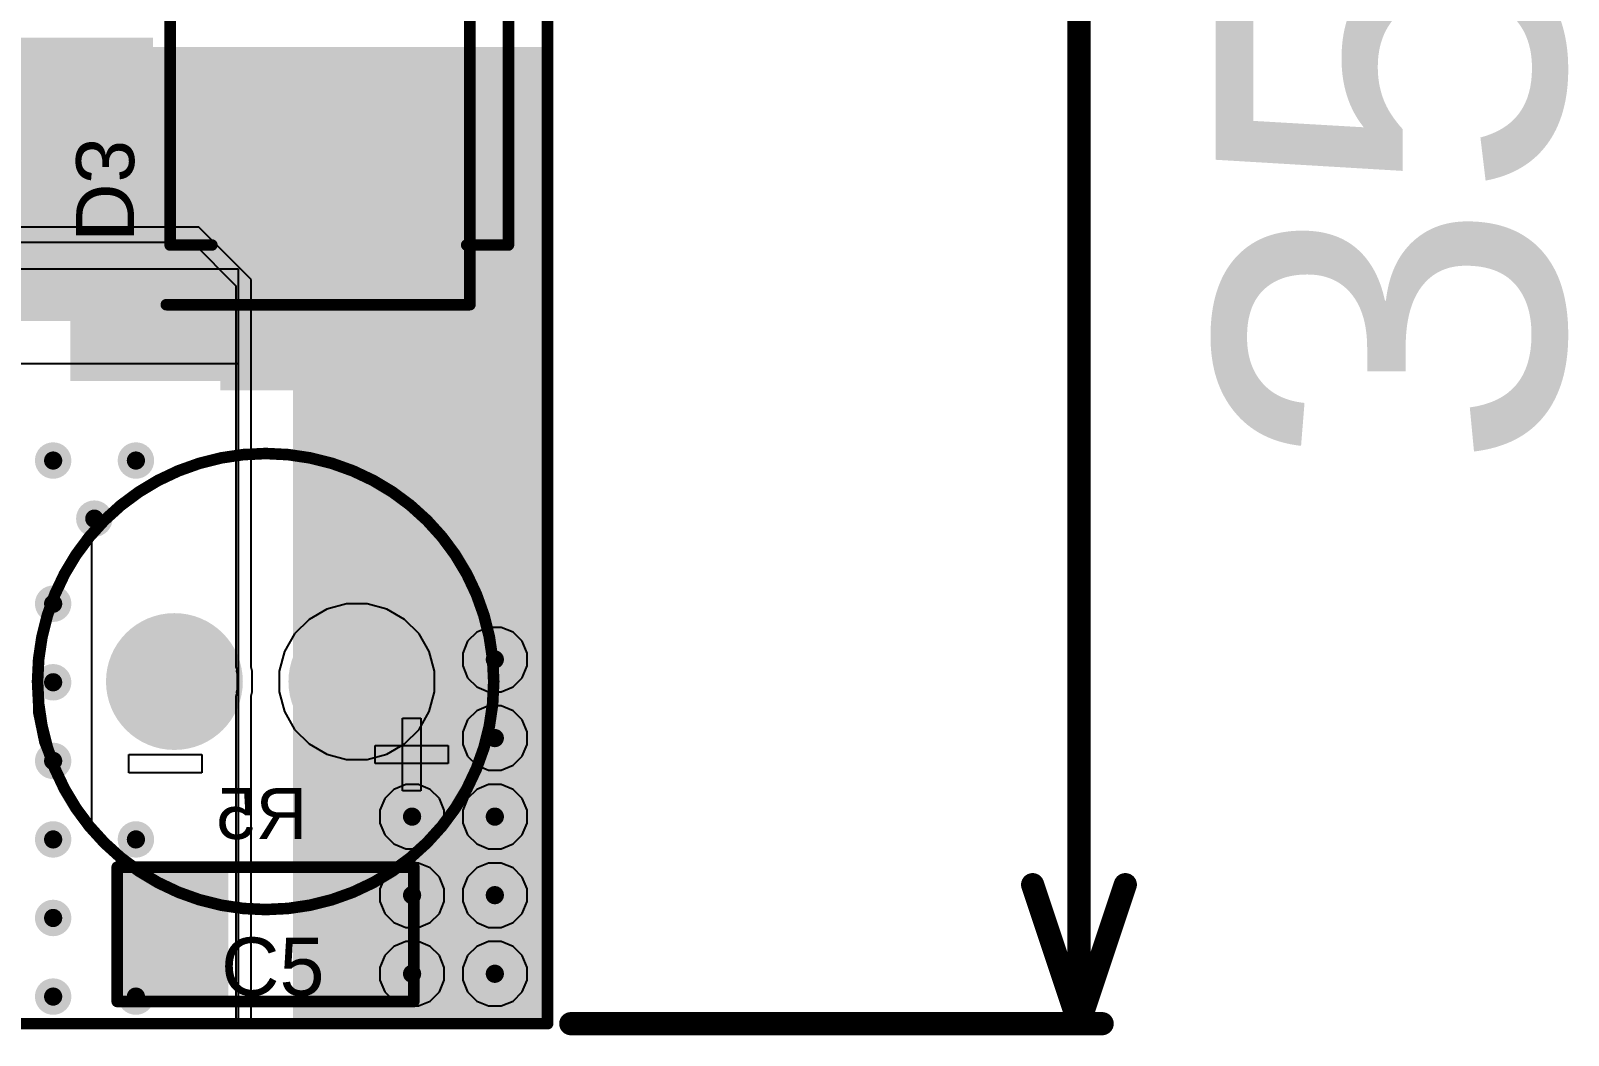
# Model space of a CAD drawing. Header units: millimetres. Extents: x -6 to 110, y 0 to 86.
# Drawn here: x 31.34 to 48.19, y -0.23 to 10.79 of the extents above; entities that cross this region are included whole.
import ezdxf

# ---------------------------------------------------------------- set-up
doc = ezdxf.new("R2010")
doc.units = ezdxf.units.MM
for name, color, linetype in [('BottomLayer', 5, 'Continuous'), ('BottomOverlay', 54, 'Continuous'), ('BottomPaste', 16, 'Continuous'), ('BottomSolder', 6, 'Continuous'), ('Mechanical1', 6, 'Continuous'), ('Mechanical2', 216, 'Continuous'), ('MidLayer1', 16, 'Continuous'), ('MidLayer2', 76, 'Continuous'), ('MultiLayer', 9, 'Continuous'), ('PadHoleLayer', 156, 'Continuous'), ('TopLayer', 1, 'Continuous'), ('TopOverlay', 2, 'Continuous'), ('TopPaste', 8, 'Continuous'), ('TopSolder', 216, 'Continuous'), ('ViaHoleLayer', 16, 'Continuous')]:
    doc.layers.add(name, color=color, linetype=linetype)
doc.styles.add('Arial', font='', dxfattribs={"height": 0.2})
doc.styles.get('Arial').set_extended_font_data('Arial')

# ---------------------------------------------------------------- blocks, each defined once
blk = doc.blocks.new('10ZLQ220MEFC5X11_1')
at = {"layer": 'BottomLayer'}
h = blk.add_hatch(color=5, dxfattribs=at)
edge = h.paths.add_edge_path()
edge.add_arc((-1, 0), 0.7, 0, 360)
h = blk.add_hatch(color=5, dxfattribs=at)
edge = h.paths.add_edge_path()
edge.add_arc((1, 0), 0.7, 0, 360)
at = {"layer": 'BottomSolder'}
h = blk.add_hatch(color=6, dxfattribs=at)
edge = h.paths.add_edge_path()
edge.add_arc((-1, 0), 0.75, 0, 360)
h = blk.add_hatch(color=6, dxfattribs=at)
edge = h.paths.add_edge_path()
edge.add_arc((1, 0), 0.75, 0, 360)
at = {"layer": 'MidLayer1'}
h = blk.add_hatch(color=16, dxfattribs=at)
edge = h.paths.add_edge_path()
edge.add_arc((-1, 0), 0.7, 0, 360)
h = blk.add_hatch(color=16, dxfattribs=at)
edge = h.paths.add_edge_path()
edge.add_arc((1, 0), 0.7, 0, 360)
at = {"layer": 'MidLayer2'}
h = blk.add_hatch(color=76, dxfattribs=at)
edge = h.paths.add_edge_path()
edge.add_arc((-1, 0), 0.7, 0, 360)
h = blk.add_hatch(color=76, dxfattribs=at)
edge = h.paths.add_edge_path()
edge.add_arc((1, 0), 0.7, 0, 360)
at = {"layer": 'MultiLayer'}
h = blk.add_hatch(color=9, dxfattribs=at)
edge = h.paths.add_edge_path()
edge.add_arc((-1, 0), 0.7, 0, 360)
h = blk.add_hatch(color=9, dxfattribs=at)
edge = h.paths.add_edge_path()
edge.add_arc((1, 0), 0.7, 0, 360)
at = {"layer": 'PadHoleLayer'}
h = blk.add_hatch(color=156, dxfattribs=at)
edge = h.paths.add_edge_path()
edge.add_arc((-1, 0), 0.36, 0, 360)
h = blk.add_hatch(color=156, dxfattribs=at)
edge = h.paths.add_edge_path()
edge.add_arc((1, 0), 0.36, 0, 360)
at = {"layer": 'TopLayer'}
h = blk.add_hatch(color=1, dxfattribs=at)
edge = h.paths.add_edge_path()
edge.add_arc((-1, 0), 0.7, 0, 360)
h = blk.add_hatch(color=1, dxfattribs=at)
edge = h.paths.add_edge_path()
edge.add_arc((1, 0), 0.7, 0, 360)
at = {"layer": 'TopSolder'}
h = blk.add_hatch(color=216, dxfattribs=at)
edge = h.paths.add_edge_path()
edge.add_arc((-1, 0), 0.75, 0, 360)
h = blk.add_hatch(color=216, dxfattribs=at)
edge = h.paths.add_edge_path()
edge.add_arc((1, 0), 0.75, 0, 360)
at = {"layer": 'TopOverlay'}
for p, q in [((2.032, 1.397), (1.905, 1.651)), ((1.905, 1.651), (1.905, -1.524)), ((2.153, 1.276), (2.032, 1.397)), ((2.032, 1.397), (2.032, 1.397)), ((2.032, 1.397), (2.032, 1.397)), ((-1.7, 0.5), (-1.7, 1.2)), ((-1.7, 1.2), (-1.5, 1.2)), ((-1.5, 1.2), (-1.5, 0.4)), ((2.343, 0.992), (2.153, 1.276)), ((-2, 0.9), (-1.9, 0.9)), ((-2, 0.7), (-2, 0.9)), ((-1.9, 0.9), (-1.2, 0.9)), ((-1.2, 0.9), (-1.2, 0.7)), ((0.7, 1), (0.8, 1)), ((0.7, 0.8), (0.7, 1)), ((0.8, 1), (1.5, 1)), ((1.5, 1), (1.5, 0.8)), ((2.473, 0.676), (2.343, 0.992)), ((-1.2, 0.7), (-2, 0.7)), ((1.5, 0.8), (0.7, 0.8)), ((2.54, 0.341), (2.473, 0.676)), ((-1.7, 0.4), (-1.7, 0.5)), ((-1.5, 0.4), (-1.7, 0.4)), ((2.54, 0.171), (2.54, 0.341)), ((2.54, 0), (2.54, 0.171)), ((2.54, -0.211), (2.54, 0)), ((2.54, 0), (2.54, 0)), ((2.458, -0.626), (2.54, -0.211)), ((2.296, -1.017), (2.458, -0.626)), ((2.061, -1.368), (2.296, -1.017)), ((1.911, -1.518), (2.061, -1.368)), ((1.905, -1.524), (1.911, -1.518))]:
    blk.add_line(p, q, dxfattribs=at)
for points, const_width in [([(2.5, 0, 1), (-2.5, 0, 1)], 0.127), ([(-2.532, 0, 1), (-2.468, 0, 1)], 0.0635), ([(2.468, 0, 1), (2.532, 0, 1)], 0.0635)]:
    blk.add_lwpolyline(points, format="xyb", close=True, dxfattribs=dict(at, const_width=const_width))
blk = doc.blocks.new('SMDRI127_471MT_16')
at = {"layer": 'TopLayer'}
for points in [[(-6.4, 2.7), (-3.5, 2.7), (-3.5, -2.7), (-6.4, -2.7)], [(3.5, 2.7), (6.4, 2.7), (6.4, -2.7), (3.5, -2.7)]]:
    blk.add_hatch(color=1, dxfattribs=at).paths.add_polyline_path(points)
at = {"layer": 'TopPaste'}
for points in [[(-6.4, 2.7), (-3.5, 2.7), (-3.5, -2.7), (-6.4, -2.7)], [(3.5, 2.7), (6.4, 2.7), (6.4, -2.7), (3.5, -2.7)]]:
    blk.add_hatch(color=8, dxfattribs=at).paths.add_polyline_path(points)
at = {"layer": 'TopSolder'}
for points in [[(-6.502, 2.802), (-3.398, 2.802), (-3.398, -2.802), (-6.502, -2.802)], [(3.398, 2.802), (6.502, 2.802), (6.502, -2.802), (3.398, -2.802)]]:
    blk.add_hatch(color=216, dxfattribs=at).paths.add_polyline_path(points)
at = {"layer": 'TopOverlay', "const_width": 0.127}
for points in [[(-6.35, 2.896), (-6.35, 6.274)], [(6.325, 6.274), (-6.35, 6.274)], [(6.325, 2.946), (6.325, 6.274)], [(-6.35, -6.274), (-6.35, -2.896)], [(6.325, -6.274), (6.325, -2.946)], [(6.325, -6.274), (-6.35, -6.274)]]:
    blk.add_lwpolyline(points, dxfattribs=at)
at = {"layer": 'TopOverlay', "const_width": 0.0635}
for points in [[(-6.382, 6.274, 1), (-6.318, 6.274, 1)], [(-6.382, 6.274, 1), (-6.318, 6.274, 1)], [(6.293, 6.274, 1), (6.356, 6.274, 1)], [(6.293, 6.274, 1), (6.356, 6.274, 1)], [(-6.382, 2.896, 1), (-6.318, 2.896, 1)], [(6.293, 2.946, 1), (6.356, 2.946, 1)], [(-6.382, -2.896, 1), (-6.318, -2.896, 1)], [(6.293, -2.946, 1), (6.356, -2.946, 1)], [(-6.382, -6.274, 1), (-6.318, -6.274, 1)], [(-6.382, -6.274, 1), (-6.318, -6.274, 1)], [(6.293, -6.274, 1), (6.356, -6.274, 1)], [(6.293, -6.274, 1), (6.356, -6.274, 1)]]:
    blk.add_lwpolyline(points, format="xyb", close=True, dxfattribs=at)
blk = doc.blocks.new('SMB__B_21')
at = {"layer": 'BottomLayer'}
for points in [[(-0.9, 1.2), (-0.9, -1.2), (-3.7, -1.2), (-3.7, 1.2)], [(3.7, 1.2), (3.7, -1.2), (0.9, -1.2), (0.9, 1.2)]]:
    blk.add_hatch(color=5, dxfattribs=at).paths.add_polyline_path(points)
at = {"layer": 'BottomOverlay'}
for points in [[(2.591, 1.245), (4.826, 1.245), (4.826, 1.905), (2.591, 1.905)], [(3.734, -1.346), (4.826, -1.346), (4.826, 1.651), (3.734, 1.651)], [(2.591, -1.905), (4.826, -1.905), (4.826, -1.245), (2.591, -1.245)]]:
    blk.add_hatch(color=54, dxfattribs=at).paths.add_polyline_path(points)
at = {"layer": 'BottomPaste'}
for points in [[(-0.9, 1.2), (-0.9, -1.2), (-3.7, -1.2), (-3.7, 1.2)], [(3.7, 1.2), (3.7, -1.2), (0.9, -1.2), (0.9, 1.2)]]:
    blk.add_hatch(color=16, dxfattribs=at).paths.add_polyline_path(points)
at = {"layer": 'BottomSolder'}
for points in [[(-0.798, 1.302), (-0.798, -1.302), (-3.802, -1.302), (-3.802, 1.302)], [(3.802, 1.302), (3.802, -1.302), (0.798, -1.302), (0.798, 1.302)]]:
    blk.add_hatch(color=6, dxfattribs=at).paths.add_polyline_path(points)
at = {"layer": 'BottomOverlay', "const_width": 0.127}
for points in [[(-2.21, 1.854), (2.591, 1.854)], [(-2.21, 1.854), (-2.21, 1.397)], [(-2.21, -1.397), (-2.21, -1.854)], [(-2.21, -1.854), (2.591, -1.854)]]:
    blk.add_lwpolyline(points, dxfattribs=at)
at = {"layer": 'BottomOverlay', "const_width": 0.0635}
for points in [[(-2.242, 1.854, 1), (-2.178, 1.854, 1)], [(-2.242, 1.854, 1), (-2.178, 1.854, 1)], [(2.559, 1.854, 1), (2.623, 1.854, 1)], [(-2.242, 1.397, 1), (-2.178, 1.397, 1)], [(-2.242, -1.397, 1), (-2.178, -1.397, 1)], [(-2.242, -1.854, 1), (-2.178, -1.854, 1)], [(-2.242, -1.854, 1), (-2.178, -1.854, 1)], [(2.559, -1.854, 1), (2.623, -1.854, 1)]]:
    blk.add_lwpolyline(points, format="xyb", close=True, dxfattribs=at)
blk = doc.blocks.new('RES_0805_B_27')
at = {"layer": 'BottomLayer'}
for points in [[(-1.524, 0.635), (-0.508, 0.635), (-0.508, -0.635), (-1.524, -0.635)], [(0.508, 0.635), (1.524, 0.635), (1.524, -0.635), (0.508, -0.635)]]:
    blk.add_hatch(color=5, dxfattribs=at).paths.add_polyline_path(points)
at = {"layer": 'BottomPaste'}
for points in [[(-1.524, 0.635), (-0.508, 0.635), (-0.508, -0.635), (-1.524, -0.635)], [(0.508, 0.635), (1.524, 0.635), (1.524, -0.635), (0.508, -0.635)]]:
    blk.add_hatch(color=16, dxfattribs=at).paths.add_polyline_path(points)
at = {"layer": 'BottomSolder'}
for points in [[(-1.6256, 0.7366), (-0.4064, 0.7366), (-0.4064, -0.7366), (-1.6256, -0.7366)], [(0.4064, 0.7366), (1.6256, 0.7366), (1.6256, -0.7366), (0.4064, -0.7366)]]:
    blk.add_hatch(color=6, dxfattribs=at).paths.add_polyline_path(points)
at = {"layer": 'BottomOverlay', "const_width": 0.127}
for points in [[(-1.6256, -0.7366), (-1.6256, 0.7366)], [(-1.6256, 0.7366), (1.6256, 0.7366)], [(1.6256, -0.7366), (1.6256, 0.7366)], [(-1.6256, -0.7366), (1.6256, -0.7366)]]:
    blk.add_lwpolyline(points, dxfattribs=at)
at = {"layer": 'BottomOverlay', "const_width": 0.0635}
for points in [[(-1.65735, 0.7366, 1), (-1.59385, 0.7366, 1)], [(-1.65735, 0.7366, 1), (-1.59385, 0.7366, 1)], [(1.59385, 0.7366, 1), (1.65735, 0.7366, 1)], [(1.59385, 0.7366, 1), (1.65735, 0.7366, 1)], [(-1.65735, -0.7366, 1), (-1.59385, -0.7366, 1)], [(-1.65735, -0.7366, 1), (-1.59385, -0.7366, 1)], [(1.59385, -0.7366, 1), (1.65735, -0.7366, 1)], [(1.59385, -0.7366, 1), (1.65735, -0.7366, 1)]]:
    blk.add_lwpolyline(points, format="xyb", close=True, dxfattribs=at)

msp = doc.modelspace()

# ---------------------------------------------------------------- hatches: boundary and pattern name
at = {"layer": 'BottomLayer'}
for points in [[(31.768, 6.946), (37, 6.946), (37, 10.305), (31.768, 10.305)], [(34.21, -0.101), (37, -0.101), (37, 6.425), (34.21, 6.425)]]:
    msp.add_hatch(color=5, dxfattribs=at).paths.add_polyline_path(points)
h = msp.add_hatch(color=5, dxfattribs=at)
edge = h.paths.add_edge_path()
edge.add_arc((31.581, 6.073), 0.2, 0, 360)
h = msp.add_hatch(color=5, dxfattribs=at)
edge = h.paths.add_edge_path()
edge.add_arc((32.488, 6.073), 0.2, 0, 360)
h = msp.add_hatch(color=5, dxfattribs=at)
edge = h.paths.add_edge_path()
edge.add_arc((32.032, 5.436), 0.2, 0, 360)
h = msp.add_hatch(color=5, dxfattribs=at)
edge = h.paths.add_edge_path()
edge.add_arc((31.581, 4.503), 0.2, 0, 360)
h = msp.add_hatch(color=5, dxfattribs=at)
edge = h.paths.add_edge_path()
edge.add_arc((36.422, 3.892), 0.2, 0, 360)
h = msp.add_hatch(color=5, dxfattribs=at)
edge = h.paths.add_edge_path()
edge.add_arc((31.581, 3.642), 0.2, 0, 360)
h = msp.add_hatch(color=5, dxfattribs=at)
edge = h.paths.add_edge_path()
edge.add_arc((36.422, 3.03), 0.2, 0, 360)
h = msp.add_hatch(color=5, dxfattribs=at)
edge = h.paths.add_edge_path()
edge.add_arc((31.581, 2.78), 0.2, 0, 360)
h = msp.add_hatch(color=5, dxfattribs=at)
edge = h.paths.add_edge_path()
edge.add_arc((35.515, 2.169), 0.2, 0, 360)
h = msp.add_hatch(color=5, dxfattribs=at)
edge = h.paths.add_edge_path()
edge.add_arc((36.422, 2.169), 0.2, 0, 360)
h = msp.add_hatch(color=5, dxfattribs=at)
edge = h.paths.add_edge_path()
edge.add_arc((31.581, 1.919), 0.2, 0, 360)
h = msp.add_hatch(color=5, dxfattribs=at)
edge = h.paths.add_edge_path()
edge.add_arc((32.488, 1.919), 0.2, 0, 360)
h = msp.add_hatch(color=5, dxfattribs=at)
edge = h.paths.add_edge_path()
edge.add_arc((35.515, 1.308), 0.2, 0, 360)
h = msp.add_hatch(color=5, dxfattribs=at)
edge = h.paths.add_edge_path()
edge.add_arc((36.422, 1.308), 0.2, 0, 360)
h = msp.add_hatch(color=5, dxfattribs=at)
edge = h.paths.add_edge_path()
edge.add_arc((31.581, 1.058), 0.2, 0, 360)
h = msp.add_hatch(color=5, dxfattribs=at)
edge = h.paths.add_edge_path()
edge.add_arc((35.515, 0.446), 0.2, 0, 360)
h = msp.add_hatch(color=5, dxfattribs=at)
edge = h.paths.add_edge_path()
edge.add_arc((36.422, 0.446), 0.2, 0, 360)
h = msp.add_hatch(color=5, dxfattribs=at)
edge = h.paths.add_edge_path()
edge.add_arc((31.581, 0.196), 0.2, 0, 360)
h = msp.add_hatch(color=5, dxfattribs=at)
edge = h.paths.add_edge_path()
edge.add_arc((32.488, 0.196), 0.2, 0, 360)
at = {"layer": 'MidLayer1'}
h = msp.add_hatch(color=16, dxfattribs=at)
edge = h.paths.add_edge_path()
edge.add_arc((31.581, 6.073), 0.2, 0, 360)
h = msp.add_hatch(color=16, dxfattribs=at)
edge = h.paths.add_edge_path()
edge.add_arc((32.488, 6.073), 0.2, 0, 360)
h = msp.add_hatch(color=16, dxfattribs=at)
edge = h.paths.add_edge_path()
edge.add_arc((32.032, 5.436), 0.2, 0, 360)
h = msp.add_hatch(color=16, dxfattribs=at)
edge = h.paths.add_edge_path()
edge.add_arc((31.581, 4.503), 0.2, 0, 360)
h = msp.add_hatch(color=16, dxfattribs=at)
edge = h.paths.add_edge_path()
edge.add_arc((36.422, 3.892), 0.2, 0, 360)
h = msp.add_hatch(color=16, dxfattribs=at)
edge = h.paths.add_edge_path()
edge.add_arc((31.581, 3.642), 0.2, 0, 360)
h = msp.add_hatch(color=16, dxfattribs=at)
edge = h.paths.add_edge_path()
edge.add_arc((36.422, 3.03), 0.2, 0, 360)
h = msp.add_hatch(color=16, dxfattribs=at)
edge = h.paths.add_edge_path()
edge.add_arc((31.581, 2.78), 0.2, 0, 360)
h = msp.add_hatch(color=16, dxfattribs=at)
edge = h.paths.add_edge_path()
edge.add_arc((35.515, 2.169), 0.2, 0, 360)
h = msp.add_hatch(color=16, dxfattribs=at)
edge = h.paths.add_edge_path()
edge.add_arc((36.422, 2.169), 0.2, 0, 360)
h = msp.add_hatch(color=16, dxfattribs=at)
edge = h.paths.add_edge_path()
edge.add_arc((31.581, 1.919), 0.2, 0, 360)
h = msp.add_hatch(color=16, dxfattribs=at)
edge = h.paths.add_edge_path()
edge.add_arc((32.488, 1.919), 0.2, 0, 360)
h = msp.add_hatch(color=16, dxfattribs=at)
edge = h.paths.add_edge_path()
edge.add_arc((35.515, 1.308), 0.2, 0, 360)
h = msp.add_hatch(color=16, dxfattribs=at)
edge = h.paths.add_edge_path()
edge.add_arc((36.422, 1.308), 0.2, 0, 360)
h = msp.add_hatch(color=16, dxfattribs=at)
edge = h.paths.add_edge_path()
edge.add_arc((31.581, 1.058), 0.2, 0, 360)
h = msp.add_hatch(color=16, dxfattribs=at)
edge = h.paths.add_edge_path()
edge.add_arc((35.515, 0.446), 0.2, 0, 360)
h = msp.add_hatch(color=16, dxfattribs=at)
edge = h.paths.add_edge_path()
edge.add_arc((36.422, 0.446), 0.2, 0, 360)
h = msp.add_hatch(color=16, dxfattribs=at)
edge = h.paths.add_edge_path()
edge.add_arc((31.581, 0.196), 0.2, 0, 360)
h = msp.add_hatch(color=16, dxfattribs=at)
edge = h.paths.add_edge_path()
edge.add_arc((32.488, 0.196), 0.2, 0, 360)
at = {"layer": 'MidLayer2'}
h = msp.add_hatch(color=76, dxfattribs=at)
edge = h.paths.add_edge_path()
edge.add_arc((31.581, 6.073), 0.2, 0, 360)
h = msp.add_hatch(color=76, dxfattribs=at)
edge = h.paths.add_edge_path()
edge.add_arc((32.488, 6.073), 0.2, 0, 360)
h = msp.add_hatch(color=76, dxfattribs=at)
edge = h.paths.add_edge_path()
edge.add_arc((32.032, 5.436), 0.2, 0, 360)
h = msp.add_hatch(color=76, dxfattribs=at)
edge = h.paths.add_edge_path()
edge.add_arc((31.581, 4.503), 0.2, 0, 360)
h = msp.add_hatch(color=76, dxfattribs=at)
edge = h.paths.add_edge_path()
edge.add_arc((36.422, 3.892), 0.2, 0, 360)
h = msp.add_hatch(color=76, dxfattribs=at)
edge = h.paths.add_edge_path()
edge.add_arc((31.581, 3.642), 0.2, 0, 360)
h = msp.add_hatch(color=76, dxfattribs=at)
edge = h.paths.add_edge_path()
edge.add_arc((36.422, 3.03), 0.2, 0, 360)
h = msp.add_hatch(color=76, dxfattribs=at)
edge = h.paths.add_edge_path()
edge.add_arc((31.581, 2.78), 0.2, 0, 360)
h = msp.add_hatch(color=76, dxfattribs=at)
edge = h.paths.add_edge_path()
edge.add_arc((35.515, 2.169), 0.2, 0, 360)
h = msp.add_hatch(color=76, dxfattribs=at)
edge = h.paths.add_edge_path()
edge.add_arc((36.422, 2.169), 0.2, 0, 360)
h = msp.add_hatch(color=76, dxfattribs=at)
edge = h.paths.add_edge_path()
edge.add_arc((31.581, 1.919), 0.2, 0, 360)
h = msp.add_hatch(color=76, dxfattribs=at)
edge = h.paths.add_edge_path()
edge.add_arc((32.488, 1.919), 0.2, 0, 360)
h = msp.add_hatch(color=76, dxfattribs=at)
edge = h.paths.add_edge_path()
edge.add_arc((35.515, 1.308), 0.2, 0, 360)
h = msp.add_hatch(color=76, dxfattribs=at)
edge = h.paths.add_edge_path()
edge.add_arc((36.422, 1.308), 0.2, 0, 360)
h = msp.add_hatch(color=76, dxfattribs=at)
edge = h.paths.add_edge_path()
edge.add_arc((31.581, 1.058), 0.2, 0, 360)
h = msp.add_hatch(color=76, dxfattribs=at)
edge = h.paths.add_edge_path()
edge.add_arc((35.515, 0.446), 0.2, 0, 360)
h = msp.add_hatch(color=76, dxfattribs=at)
edge = h.paths.add_edge_path()
edge.add_arc((36.422, 0.446), 0.2, 0, 360)
h = msp.add_hatch(color=76, dxfattribs=at)
edge = h.paths.add_edge_path()
edge.add_arc((31.581, 0.196), 0.2, 0, 360)
h = msp.add_hatch(color=76, dxfattribs=at)
edge = h.paths.add_edge_path()
edge.add_arc((32.488, 0.196), 0.2, 0, 360)
at = {"layer": 'TopLayer'}
for points in [[(27.675, 7.706), (37, 7.706), (37, 10.606), (27.675, 10.606)], [(34.21, -0.101), (37, -0.101), (37, 10.606), (34.21, 10.606)]]:
    msp.add_hatch(color=1, dxfattribs=at).paths.add_polyline_path(points)
h = msp.add_hatch(color=1, dxfattribs=at)
edge = h.paths.add_edge_path()
edge.add_arc((31.581, 6.073), 0.2, 0, 360)
h = msp.add_hatch(color=1, dxfattribs=at)
edge = h.paths.add_edge_path()
edge.add_arc((32.488, 6.073), 0.2, 0, 360)
h = msp.add_hatch(color=1, dxfattribs=at)
edge = h.paths.add_edge_path()
edge.add_arc((32.032, 5.436), 0.2, 0, 360)
h = msp.add_hatch(color=1, dxfattribs=at)
edge = h.paths.add_edge_path()
edge.add_arc((31.581, 4.503), 0.2, 0, 360)
h = msp.add_hatch(color=1, dxfattribs=at)
edge = h.paths.add_edge_path()
edge.add_arc((36.422, 3.892), 0.2, 0, 360)
h = msp.add_hatch(color=1, dxfattribs=at)
edge = h.paths.add_edge_path()
edge.add_arc((31.581, 3.642), 0.2, 0, 360)
h = msp.add_hatch(color=1, dxfattribs=at)
edge = h.paths.add_edge_path()
edge.add_arc((36.422, 3.03), 0.2, 0, 360)
h = msp.add_hatch(color=1, dxfattribs=at)
edge = h.paths.add_edge_path()
edge.add_arc((31.581, 2.78), 0.2, 0, 360)
h = msp.add_hatch(color=1, dxfattribs=at)
edge = h.paths.add_edge_path()
edge.add_arc((35.515, 2.169), 0.2, 0, 360)
h = msp.add_hatch(color=1, dxfattribs=at)
edge = h.paths.add_edge_path()
edge.add_arc((36.422, 2.169), 0.2, 0, 360)
h = msp.add_hatch(color=1, dxfattribs=at)
edge = h.paths.add_edge_path()
edge.add_arc((31.581, 1.919), 0.2, 0, 360)
h = msp.add_hatch(color=1, dxfattribs=at)
edge = h.paths.add_edge_path()
edge.add_arc((32.488, 1.919), 0.2, 0, 360)
h = msp.add_hatch(color=1, dxfattribs=at)
edge = h.paths.add_edge_path()
edge.add_arc((35.515, 1.308), 0.2, 0, 360)
h = msp.add_hatch(color=1, dxfattribs=at)
edge = h.paths.add_edge_path()
edge.add_arc((36.422, 1.308), 0.2, 0, 360)
h = msp.add_hatch(color=1, dxfattribs=at)
edge = h.paths.add_edge_path()
edge.add_arc((31.581, 1.058), 0.2, 0, 360)
h = msp.add_hatch(color=1, dxfattribs=at)
edge = h.paths.add_edge_path()
edge.add_arc((35.515, 0.446), 0.2, 0, 360)
h = msp.add_hatch(color=1, dxfattribs=at)
edge = h.paths.add_edge_path()
edge.add_arc((36.422, 0.446), 0.2, 0, 360)
h = msp.add_hatch(color=1, dxfattribs=at)
edge = h.paths.add_edge_path()
edge.add_arc((31.581, 0.196), 0.2, 0, 360)
h = msp.add_hatch(color=1, dxfattribs=at)
edge = h.paths.add_edge_path()
edge.add_arc((32.488, 0.196), 0.2, 0, 360)
at = {"layer": 'ViaHoleLayer'}
h = msp.add_hatch(color=16, dxfattribs=at)
edge = h.paths.add_edge_path()
edge.add_arc((31.581, 6.073), 0.1, 0, 360)
h = msp.add_hatch(color=16, dxfattribs=at)
edge = h.paths.add_edge_path()
edge.add_arc((32.488, 6.073), 0.1, 0, 360)
h = msp.add_hatch(color=16, dxfattribs=at)
edge = h.paths.add_edge_path()
edge.add_arc((32.032, 5.436), 0.1, 0, 360)
h = msp.add_hatch(color=16, dxfattribs=at)
edge = h.paths.add_edge_path()
edge.add_arc((31.581, 4.503), 0.1, 0, 360)
h = msp.add_hatch(color=16, dxfattribs=at)
edge = h.paths.add_edge_path()
edge.add_arc((36.422, 3.892), 0.1, 0, 360)
h = msp.add_hatch(color=16, dxfattribs=at)
edge = h.paths.add_edge_path()
edge.add_arc((31.581, 3.642), 0.1, 0, 360)
h = msp.add_hatch(color=16, dxfattribs=at)
edge = h.paths.add_edge_path()
edge.add_arc((36.422, 3.03), 0.1, 0, 360)
h = msp.add_hatch(color=16, dxfattribs=at)
edge = h.paths.add_edge_path()
edge.add_arc((31.581, 2.78), 0.1, 0, 360)
h = msp.add_hatch(color=16, dxfattribs=at)
edge = h.paths.add_edge_path()
edge.add_arc((35.515, 2.169), 0.1, 0, 360)
h = msp.add_hatch(color=16, dxfattribs=at)
edge = h.paths.add_edge_path()
edge.add_arc((36.422, 2.169), 0.1, 0, 360)
h = msp.add_hatch(color=16, dxfattribs=at)
edge = h.paths.add_edge_path()
edge.add_arc((31.581, 1.919), 0.1, 0, 360)
h = msp.add_hatch(color=16, dxfattribs=at)
edge = h.paths.add_edge_path()
edge.add_arc((32.488, 1.919), 0.1, 0, 360)
h = msp.add_hatch(color=16, dxfattribs=at)
edge = h.paths.add_edge_path()
edge.add_arc((35.515, 1.308), 0.1, 0, 360)
h = msp.add_hatch(color=16, dxfattribs=at)
edge = h.paths.add_edge_path()
edge.add_arc((36.422, 1.308), 0.1, 0, 360)
h = msp.add_hatch(color=16, dxfattribs=at)
edge = h.paths.add_edge_path()
edge.add_arc((31.581, 1.058), 0.1, 0, 360)
h = msp.add_hatch(color=16, dxfattribs=at)
edge = h.paths.add_edge_path()
edge.add_arc((35.515, 0.446), 0.1, 0, 360)
h = msp.add_hatch(color=16, dxfattribs=at)
edge = h.paths.add_edge_path()
edge.add_arc((36.422, 0.446), 0.1, 0, 360)
h = msp.add_hatch(color=16, dxfattribs=at)
edge = h.paths.add_edge_path()
edge.add_arc((31.581, 0.196), 0.1, 0, 360)
h = msp.add_hatch(color=16, dxfattribs=at)
edge = h.paths.add_edge_path()
edge.add_arc((32.488, 0.196), 0.1, 0, 360)

# ---------------------------------------------------------------- linework, layer by layer
at = {"layer": 'BottomLayer'}
for p, q in [((23.097, 8.176), (33.61, 8.176)), ((33.61, 8.176), (33.61, -0.101)), ((33.61, -0.101), (30.248, -0.101))]:
    msp.add_line(p, q, dxfattribs=at)
at = {"layer": 'Mechanical1', "const_width": 0.254}
for points in [[(42.824, -0.101), (42.824, 17.399)], [(42.316, 1.423), (42.824, -0.101)], [(42.824, -0.101), (43.332, 1.423)], [(37.254, -0.101), (43.078, -0.101)]]:
    msp.add_lwpolyline(points, dxfattribs=at)
at = {"layer": 'Mechanical1', "const_width": 0.127}
for points in [[(42.253, 1.423, 1), (42.38, 1.423, 1)], [(43.269, 1.423, 1), (43.396, 1.423, 1)], [(37.191, -0.101, 1), (37.318, -0.101, 1)], [(42.761, -0.101, 1), (42.888, -0.101, 1)], [(42.761, -0.101, 1), (42.888, -0.101, 1)], [(42.761, -0.101, 1), (42.888, -0.101, 1)], [(43.015, -0.101, 1), (43.142, -0.101, 1)]]:
    msp.add_lwpolyline(points, format="xyb", close=True, dxfattribs=at)
at = {"layer": 'Mechanical2', "const_width": 0.127}
for points in [[(37, -0.101), (37, 34.899)], [(0, -0.101), (37, -0.101)]]:
    msp.add_lwpolyline(points, dxfattribs=at)
at = {"layer": 'Mechanical2', "const_width": 0.0635}
msp.add_lwpolyline([(36.968, -0.101, 1), (37.032, -0.101, 1)], format="xyb", close=True, dxfattribs=at)
msp.add_lwpolyline([(36.968, -0.101, 1), (37.032, -0.101, 1)], format="xyb", close=True, dxfattribs=at)
at = {"layer": 'MidLayer1'}
for p, q in [((37, 11.378), (37, -0.101)), ((33.176, 8.633), (18.97, 8.633)), ((33.75, 8.058), (33.176, 8.633)), ((18.97, 8.468), (33.108, 8.468)), ((33.108, 8.468), (33.585, 7.99)), ((33.585, 7.99), (33.585, 3.807)), ((33.75, 3.807), (33.75, 8.058)), ((33.585, 3.807), (33.594, 3.786)), ((33.594, 3.786), (33.591, 3.764)), ((33.591, 3.764), (33.597, 3.74)), ((33.597, 3.74), (33.597, 3.559)), ((33.762, 3.762), (33.75, 3.807)), ((33.762, 3.537), (33.762, 3.762)), ((33.597, 3.559), (33.591, 3.535)), ((33.594, 3.513), (33.585, 3.492)), ((33.585, 3.492), (33.585, -0.101)), ((33.591, 3.535), (33.594, 3.513)), ((33.75, 3.492), (33.762, 3.537)), ((33.75, -0.101), (33.75, 3.492)), ((33.585, -0.101), (30.248, -0.101)), ((37, -0.101), (33.75, -0.101))]:
    msp.add_line(p, q, dxfattribs=at)
at = {"layer": 'MidLayer2'}
for p, q in [((37, 13.952), (37, -0.101)), ((34.581, 4.444), (34.386, 4.332)), ((34.797, 4.502), (34.581, 4.444)), ((35.022, 4.502), (34.797, 4.502)), ((35.239, 4.444), (35.022, 4.502)), ((35.433, 4.332), (35.239, 4.444)), ((34.386, 4.332), (34.228, 4.173)), ((35.592, 4.173), (35.433, 4.332)), ((36.352, 4.244), (36.223, 4.19)), ((36.492, 4.244), (36.352, 4.244)), ((36.622, 4.19), (36.492, 4.244)), ((34.228, 4.173), (34.115, 3.979)), ((35.704, 3.979), (35.592, 4.173)), ((36.123, 4.091), (36.07, 3.962)), ((36.223, 4.19), (36.123, 4.091)), ((36.721, 4.091), (36.622, 4.19)), ((36.775, 3.962), (36.721, 4.091)), ((34.115, 3.979), (34.057, 3.762)), ((35.762, 3.762), (35.704, 3.979)), ((36.07, 3.962), (36.07, 3.822)), ((36.775, 3.822), (36.775, 3.962)), ((34.057, 3.762), (34.057, 3.537)), ((35.762, 3.537), (35.762, 3.762)), ((36.07, 3.822), (36.123, 3.692)), ((36.721, 3.692), (36.775, 3.822)), ((36.123, 3.692), (36.223, 3.593)), ((36.223, 3.593), (36.352, 3.539)), ((36.352, 3.539), (36.492, 3.539)), ((36.492, 3.539), (36.622, 3.593)), ((36.622, 3.593), (36.721, 3.692)), ((34.057, 3.537), (34.115, 3.321)), ((35.704, 3.321), (35.762, 3.537)), ((36.352, 3.383), (36.223, 3.329)), ((36.492, 3.383), (36.352, 3.383)), ((36.622, 3.329), (36.492, 3.383)), ((34.115, 3.321), (34.228, 3.126)), ((35.592, 3.126), (35.704, 3.321)), ((36.123, 3.23), (36.07, 3.1)), ((36.223, 3.329), (36.123, 3.23)), ((36.721, 3.23), (36.622, 3.329)), ((36.775, 3.1), (36.721, 3.23)), ((34.228, 3.126), (34.386, 2.968)), ((35.433, 2.968), (35.592, 3.126)), ((36.07, 3.1), (36.07, 2.96)), ((36.775, 2.96), (36.775, 3.1)), ((34.386, 2.968), (34.581, 2.855)), ((35.239, 2.855), (35.433, 2.968)), ((36.07, 2.96), (36.123, 2.831)), ((36.721, 2.831), (36.775, 2.96)), ((34.581, 2.855), (34.797, 2.797)), ((34.797, 2.797), (35.022, 2.797)), ((35.022, 2.797), (35.239, 2.855)), ((36.123, 2.831), (36.223, 2.732)), ((36.223, 2.732), (36.352, 2.678)), ((36.492, 2.678), (36.622, 2.732)), ((36.622, 2.732), (36.721, 2.831)), ((36.352, 2.678), (36.492, 2.678)), ((35.216, 2.369), (35.163, 2.239)), ((35.315, 2.468), (35.216, 2.369)), ((35.445, 2.521), (35.315, 2.468)), ((35.585, 2.521), (35.445, 2.521)), ((35.715, 2.468), (35.585, 2.521)), ((35.814, 2.369), (35.715, 2.468)), ((35.867, 2.239), (35.814, 2.369)), ((36.123, 2.369), (36.07, 2.239)), ((36.223, 2.468), (36.123, 2.369)), ((36.352, 2.521), (36.223, 2.468)), ((36.492, 2.521), (36.352, 2.521)), ((36.622, 2.468), (36.492, 2.521)), ((36.721, 2.369), (36.622, 2.468)), ((36.775, 2.239), (36.721, 2.369)), ((35.163, 2.239), (35.163, 2.099)), ((35.867, 2.099), (35.867, 2.239)), ((36.07, 2.239), (36.07, 2.099)), ((36.775, 2.099), (36.775, 2.239)), ((35.163, 2.099), (35.216, 1.969)), ((35.814, 1.969), (35.867, 2.099)), ((36.07, 2.099), (36.123, 1.969)), ((36.721, 1.969), (36.775, 2.099)), ((35.216, 1.969), (35.315, 1.87)), ((35.315, 1.87), (35.445, 1.817)), ((35.585, 1.817), (35.715, 1.87)), ((35.715, 1.87), (35.814, 1.969)), ((36.123, 1.969), (36.223, 1.87)), ((36.223, 1.87), (36.352, 1.817)), ((36.492, 1.817), (36.622, 1.87)), ((36.622, 1.87), (36.721, 1.969)), ((35.445, 1.817), (35.585, 1.817)), ((36.352, 1.817), (36.492, 1.817)), ((35.315, 1.606), (35.216, 1.507)), ((35.445, 1.66), (35.315, 1.606)), ((35.585, 1.66), (35.445, 1.66)), ((35.715, 1.606), (35.585, 1.66)), ((35.814, 1.507), (35.715, 1.606)), ((36.223, 1.606), (36.123, 1.507)), ((36.352, 1.66), (36.223, 1.606)), ((36.492, 1.66), (36.352, 1.66)), ((36.622, 1.606), (36.492, 1.66)), ((36.721, 1.507), (36.622, 1.606)), ((35.216, 1.507), (35.163, 1.378)), ((35.163, 1.378), (35.163, 1.237)), ((35.867, 1.378), (35.814, 1.507)), ((35.867, 1.237), (35.867, 1.378)), ((36.123, 1.507), (36.07, 1.378)), ((36.07, 1.378), (36.07, 1.237)), ((36.775, 1.378), (36.721, 1.507)), ((36.775, 1.237), (36.775, 1.378)), ((35.163, 1.237), (35.216, 1.108)), ((35.814, 1.108), (35.867, 1.237)), ((36.07, 1.237), (36.123, 1.108)), ((36.721, 1.108), (36.775, 1.237)), ((35.216, 1.108), (35.315, 1.009)), ((35.715, 1.009), (35.814, 1.108)), ((36.123, 1.108), (36.223, 1.009)), ((36.622, 1.009), (36.721, 1.108)), ((35.315, 1.009), (35.445, 0.955)), ((35.445, 0.955), (35.585, 0.955)), ((35.585, 0.955), (35.715, 1.009)), ((36.223, 1.009), (36.352, 0.955)), ((36.352, 0.955), (36.492, 0.955)), ((36.492, 0.955), (36.622, 1.009)), ((35.315, 0.745), (35.216, 0.646)), ((35.445, 0.799), (35.315, 0.745)), ((35.585, 0.799), (35.445, 0.799)), ((35.715, 0.745), (35.585, 0.799)), ((35.814, 0.646), (35.715, 0.745)), ((36.223, 0.745), (36.123, 0.646)), ((36.352, 0.799), (36.223, 0.745)), ((36.492, 0.799), (36.352, 0.799)), ((36.622, 0.745), (36.492, 0.799)), ((36.721, 0.646), (36.622, 0.745)), ((35.216, 0.646), (35.163, 0.516)), ((35.163, 0.516), (35.163, 0.376)), ((35.867, 0.516), (35.814, 0.646)), ((35.867, 0.376), (35.867, 0.516)), ((36.123, 0.646), (36.07, 0.516)), ((36.07, 0.516), (36.07, 0.376)), ((36.775, 0.516), (36.721, 0.646)), ((36.775, 0.376), (36.775, 0.516)), ((35.163, 0.376), (35.216, 0.247)), ((35.814, 0.247), (35.867, 0.376)), ((36.07, 0.376), (36.123, 0.247)), ((36.721, 0.247), (36.775, 0.376)), ((35.216, 0.247), (35.315, 0.147)), ((35.715, 0.147), (35.814, 0.247)), ((36.123, 0.247), (36.223, 0.147)), ((36.622, 0.147), (36.721, 0.247)), ((35.315, 0.147), (35.445, 0.094)), ((35.445, 0.094), (35.585, 0.094)), ((35.585, 0.094), (35.715, 0.147)), ((36.223, 0.147), (36.352, 0.094)), ((36.352, 0.094), (36.492, 0.094)), ((36.492, 0.094), (36.622, 0.147)), ((37, -0.101), (30.248, -0.101))]:
    msp.add_line(p, q, dxfattribs=at)
at = {"layer": 'TopLayer'}
for p, q in [((26.589, 7.137), (33.61, 7.137)), ((33.61, 7.137), (33.61, -0.101)), ((33.61, -0.101), (30.248, -0.101))]:
    msp.add_line(p, q, dxfattribs=at)

# ---------------------------------------------------------------- block references
for name, p, rotation in [('SMDRI127_471MT_16', (29.875, 14.106), 270), ('SMB__B_21', (34.717, 10.646), 90), ('10ZLQ220MEFC5X11_1', (33.91, 3.65), 180)]:
    msp.add_blockref(name, p, dxfattribs=dict(rotation=rotation))
msp.add_blockref('RES_0805_B_27', (33.909, 0.879))

# ---------------------------------------------------------------- texts
at = {"layer": 'BottomOverlay', "style": 'Arial', "text_generation_flag": 2}
msp.add_text('D3', height=0.635, rotation=270, dxfattribs=at).set_placement((31.833, 8.471))
msp.add_text('R5', height=0.5588, dxfattribs=at).set_placement((34.366, 1.924))
at = {"layer": 'Mechanical1', "style": 'Arial'}
msp.add_text('35.00mm', height=3.81, rotation=90, dxfattribs=at).set_placement((48.133, 5.969))
at = {"layer": 'TopOverlay', "style": 'Arial'}
msp.add_text('C5', height=0.635, dxfattribs=at).set_placement((33.421, 0.208))

doc.saveas('drawing.dxf')
